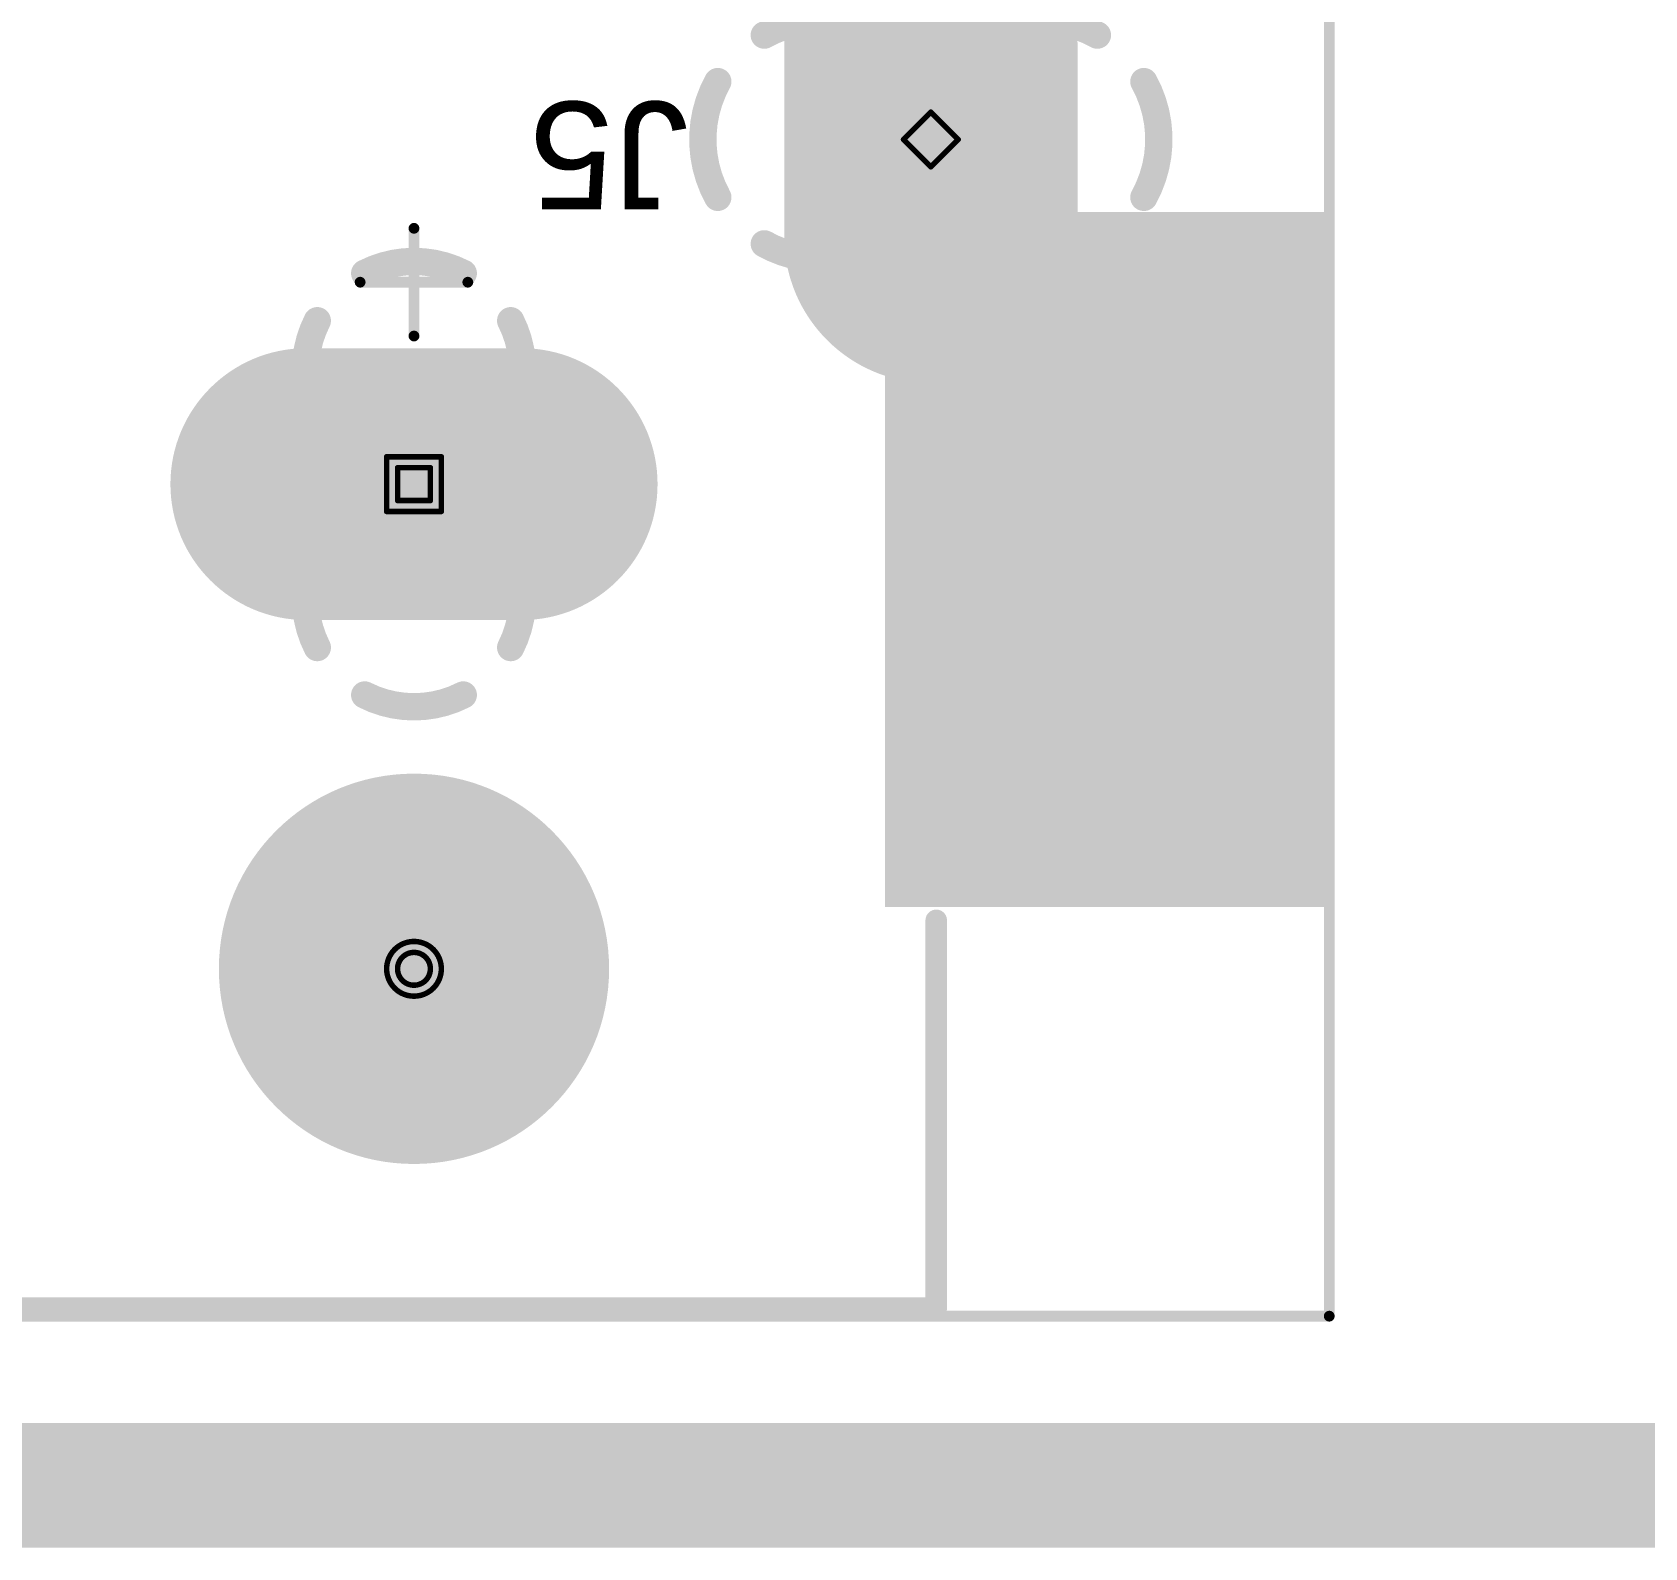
# Model space of a CAD drawing. Header units: inches. Extents: x -21 to 344, y -3 to 240.
# Drawn here: x 43.65 to 58.63, y -0.65 to 13.42 of the extents above; entities that cross this region are included whole.
import ezdxf

# ---------------------------------------------------------------- set-up
doc = ezdxf.new("R2010")
doc.units = ezdxf.units.IN
for name, color, linetype in [('Bottom Layer', 5, 'Continuous'), ('Drill Drawing', 1, 'Continuous'), ('Int1 -GND)', 76, 'Continuous'), ('Int2 -PWR)', 16, 'Continuous'), ('Keep-Out Layer', 6, 'Continuous'), ('Multi-Layer', 9, 'Continuous'), ('Pad Holes', 156, 'Continuous'), ('Route Tool Path', 56, 'Continuous'), ('Top Component Center', 76, 'Continuous'), ('Top Designator', 56, 'Continuous'), ('Top Layer', 1, 'Continuous'), ('Top Overlay', 2, 'Continuous'), ('Top Paste', 8, 'Continuous')]:
    doc.layers.add(name, color=color, linetype=linetype)
doc.styles.add('Arial', font='', dxfattribs={"height": 0.2})
doc.styles.get('Arial').set_extended_font_data('Arial')

# ---------------------------------------------------------------- blocks, each defined once
blk = doc.blocks.new('PJ_037AH_SMT_TR_66')
at = {"layer": 'Bottom Layer'}
h = blk.add_hatch(color=5, dxfattribs=at)
edge = h.paths.add_edge_path()
edge.add_arc((-1.87499752, -0.99999673), 1.00000054, 180, 360)
edge.add_line((-0.8749969799999999, -0.99999673), (-0.8749969799999999, 1.00000181))
edge.add_arc((-1.87499752, 1.00000181), 1.00000054, 0, 180)
edge.add_line((-2.87499806, 1.00000181), (-2.87499806, -0.9999967299999999))
h = blk.add_hatch(color=5, dxfattribs=at)
edge = h.paths.add_edge_path()
edge.add_arc((-6.374998679999999, 2.54e-06), 1.05000044, 0, 360)
h = blk.add_hatch(color=5, dxfattribs=at)
edge = h.paths.add_edge_path()
edge.add_arc((2.32500043, -4.79999802), 1.00000054, 270, 450)
edge.add_line((2.32500043, -3.79999748), (0.3250018900000002, -3.79999748))
edge.add_arc((0.32500189, -4.79999802), 1.00000054, 89.99999999999999, 270)
edge.add_line((0.3250018899999998, -5.79999856), (2.32500043, -5.79999856))
at = {"layer": 'Int1 -GND)'}
h = blk.add_hatch(color=7, dxfattribs=at)
edge = h.paths.add_edge_path()
edge.add_arc((-6.374998679999999, 2.54e-06), 1.81200044, 0, 360)
at = {"layer": 'Int2 -PWR)'}
h = blk.add_hatch(color=7, dxfattribs=at)
edge = h.paths.add_edge_path()
edge.add_arc((-1.87499752, -0.999998), 1.261999, 180, 360)
edge.add_line((-0.61299852, -0.9999980000000002), (-0.61299852, 1.000003079999999))
edge.add_arc((-1.87499752, 1.00000308), 1.261999, 1.008100539370797e-14, 180)
edge.add_line((-3.13699652, 1.00000308), (-3.13699652, -0.9999979999999999))
h = blk.add_hatch(color=7, dxfattribs=at)
edge = h.paths.add_edge_path()
edge.add_arc((-6.374998679999999, 2.54e-06), 1.81200044, 0, 360)
h = blk.add_hatch(color=7, dxfattribs=at)
edge = h.paths.add_edge_path()
edge.add_arc((2.2250019, -4.79999802), 1.3619988, 270, 450)
edge.add_line((2.2250019, -3.43799922), (0.4250004199999997, -3.43799922))
edge.add_arc((0.4250004199999999, -4.79999802), 1.3619988, 90, 270)
edge.add_line((0.4250004199999999, -6.16199682), (2.225001899999999, -6.16199682))
at = {"layer": 'Multi-Layer'}
h = blk.add_hatch(color=9, dxfattribs=at)
edge = h.paths.add_edge_path()
edge.add_arc((-1.87499752, -0.99999673), 1.00000054, 180, 360)
edge.add_line((-0.8749969799999999, -0.99999673), (-0.8749969799999999, 1.00000181))
edge.add_arc((-1.87499752, 1.00000181), 1.00000054, 0, 180)
edge.add_line((-2.87499806, 1.00000181), (-2.87499806, -0.9999967299999999))
h = blk.add_hatch(color=9, dxfattribs=at)
edge = h.paths.add_edge_path()
edge.add_arc((-6.374998679999999, 2.54e-06), 1.05000044, 0, 360)
h = blk.add_hatch(color=9, dxfattribs=at)
edge = h.paths.add_edge_path()
edge.add_arc((2.32500043, -4.79999802), 1.00000054, 270, 450)
edge.add_line((2.32500043, -3.79999748), (0.3250018900000002, -3.79999748))
edge.add_arc((0.32500189, -4.79999802), 1.00000054, 89.99999999999999, 270)
edge.add_line((0.3250018899999998, -5.79999856), (2.32500043, -5.79999856))
at = {"layer": 'Pad Holes'}
h = blk.add_hatch(color=7, dxfattribs=at)
edge = h.paths.add_edge_path()
edge.add_arc((-1.87499752, -0.999998), 0.499999, 180, 360)
edge.add_line((-1.37499852, -0.999998), (-1.37499852, 1.00000308))
edge.add_arc((-1.87499752, 1.00000308), 0.499999, 0, 180)
edge.add_line((-2.37499652, 1.00000308), (-2.37499652, -0.9999979999999997))
h = blk.add_hatch(color=7, dxfattribs=at)
edge = h.paths.add_edge_path()
edge.add_arc((-6.374998679999999, 2.54e-06), 1.05000044, 0, 360)
h = blk.add_hatch(color=7, dxfattribs=at)
edge = h.paths.add_edge_path()
edge.add_arc((2.2250019, -4.79999802), 0.5999987999999999, 270, 450)
edge.add_line((2.2250019, -4.19999922), (0.4250004199999999, -4.19999922))
edge.add_arc((0.4250004199999999, -4.79999802), 0.5999987999999999, 90, 270)
edge.add_line((0.4250004199999999, -5.399996819999999), (2.2250019, -5.399996819999999))
at = {"layer": 'Top Layer'}
h = blk.add_hatch(color=1, dxfattribs=at)
edge = h.paths.add_edge_path()
edge.add_arc((-1.87499752, -0.99999673), 1.00000054, 180, 360)
edge.add_line((-0.8749969799999999, -0.99999673), (-0.8749969799999999, 1.00000181))
edge.add_arc((-1.87499752, 1.00000181), 1.00000054, 0, 180)
edge.add_line((-2.87499806, 1.00000181), (-2.87499806, -0.9999967299999999))
h = blk.add_hatch(color=1, dxfattribs=at)
edge = h.paths.add_edge_path()
edge.add_arc((-6.374998679999999, 2.54e-06), 1.05000044, 0, 360)
h = blk.add_hatch(color=1, dxfattribs=at)
edge = h.paths.add_edge_path()
edge.add_arc((2.32500043, -4.79999802), 1.00000054, 270, 450)
edge.add_line((2.32500043, -3.79999748), (0.3250018900000002, -3.79999748))
edge.add_arc((0.32500189, -4.79999802), 1.00000054, 89.99999999999999, 270)
edge.add_line((0.3250018899999998, -5.79999856), (2.32500043, -5.79999856))
blk.add_hatch(color=1, dxfattribs=at).paths.add_polyline_path([(-5.674998809999999, -4.49999989), (0.52500149, -4.49999989), (0.52500149, -8.39999971), (-5.674998809999999, -8.39999971)])
at = {"layer": 'Top Paste'}
blk.add_hatch(color=8, dxfattribs=at).paths.add_polyline_path([(-5.80199881, -4.37299989), (0.65200149, -4.37299989), (0.65200149, -8.52699971), (-5.80199881, -8.52699971)])
at = {"layer": 'Int1 -GND)'}
for points in [[(-3.3921192, 0.89813638, 0.254, 0.254, -0.1183577996407681), (-2.93449756, 1.00800154, 0.254, 0.254, 0)], [(-0.81549748, 1.00800154, 0.254, 0.254, -0.1183577996407678), (-0.35787584, 0.89813638, 0.254, 0.254, 0)], [(-3.8326314, -0.4576191, 0.254, 0.254, -0.2400787590801158), (-3.8326314, 0.45762418, 0.254, 0.254, 0)], [(0.08263635999999999, 0.45762418, 0.254, 0.254, -0.240078759080116), (0.08263635999999999, -0.4576191, 0.254, 0.254, 0)], [(-2.93449756, -1.00799646, 0.254, 0.254, -0.1183577996407678), (-3.3921192, -0.8981313, 0.254, 0.254, 0)], [(-0.35787584, -0.8981313, 0.254, 0.254, -0.1183577996407678), (-0.81549748, -1.00799646, 0.254, 0.254, 0)], [(0.7878318, -2.8214193, 0.254, 0.254, -0.2586175843558903), (1.86217052, -2.8214193, 0.254, 0.254, 0)], [(0.21700236, -3.79049788, 0.254, 0.254, -0.127216068001047), (0.35592258, -3.25332852, 0.254, 0.254, 0)], [(2.29407974, -3.25332852, 0.254, 0.254, -0.127216068001047), (2.43299996, -3.79049788, 0.254, 0.254, 0)], [(0.35592258, -6.34666752, 0.254, 0.254, -0.127216068001047), (0.21700236, -5.80949816, 0.254, 0.254, 0)], [(2.43299996, -5.80949816, 0.254, 0.254, -0.1272160680010468), (2.29407974, -6.34666752, 0.254, 0.254, 0)], [(1.86217052, -6.778576739999999, 0.254, 0.254, -0.2586175843558906), (0.7878318, -6.778576739999999, 0.254, 0.254, 0)]]:
    blk.add_lwpolyline(points, format="xyseb", dxfattribs=at)
for points in [[(-0.81549748, 1.00800154, 0.254, 0.254, 0), (-2.93449756, 1.00800154, 0.254, 0.254, 0)], [(-2.99799756, 1.00800154, 0.127, 0.127, 1), (-2.87099756, 1.00800154, 0.127, 0.127, 1)], [(-0.8789974799999999, 1.00800154, 0.127, 0.127, 1), (-0.7519974799999999, 1.00800154, 0.127, 0.127, 1)], [(-3.4556192, 0.89813638, 0.127, 0.127, 1), (-3.3286192, 0.89813638, 0.127, 0.127, 1)], [(-0.4213758399999999, 0.89813638, 0.127, 0.127, 1), (-0.29437584, 0.89813638, 0.127, 0.127, 1)], [(-3.8961314, 0.45762418, 0.127, 0.127, 1), (-3.7691314, 0.45762418, 0.127, 0.127, 1)], [(0.01913636, 0.45762418, 0.127, 0.127, 1), (0.14613636, 0.45762418, 0.127, 0.127, 1)], [(-3.8961314, -0.4576191, 0.127, 0.127, 1), (-3.7691314, -0.4576191, 0.127, 0.127, 1)], [(0.01913636, -0.4576191, 0.127, 0.127, 1), (0.14613636, -0.4576191, 0.127, 0.127, 1)], [(-3.4556192, -0.8981313, 0.127, 0.127, 1), (-3.3286192, -0.8981313, 0.127, 0.127, 1)], [(-2.99799756, -1.00799646, 0.127, 0.127, 1), (-2.87099756, -1.00799646, 0.127, 0.127, 1)], [(-0.81549748, -1.00799646, 0.254, 0.254, 0), (-2.93449756, -1.00799646, 0.254, 0.254, 0)], [(-0.8789974799999999, -1.00799646, 0.127, 0.127, 1), (-0.7519974799999999, -1.00799646, 0.127, 0.127, 1)], [(-0.4213758399999999, -0.8981313, 0.127, 0.127, 1), (-0.29437584, -0.8981313, 0.127, 0.127, 1)], [(0.7243318, -2.8214193, 0.127, 0.127, 1), (0.8513317999999999, -2.8214193, 0.127, 0.127, 1)], [(1.79867052, -2.8214193, 0.127, 0.127, 1), (1.92567052, -2.8214193, 0.127, 0.127, 1)], [(0.29242258, -3.25332852, 0.127, 0.127, 1), (0.41942258, -3.25332852, 0.127, 0.127, 1)], [(2.23057974, -3.25332852, 0.127, 0.127, 1), (2.35757974, -3.25332852, 0.127, 0.127, 1)], [(0.15350236, -3.79049788, 0.127, 0.127, 1), (0.28050236, -3.79049788, 0.127, 0.127, 1)], [(0.21700236, -3.79049788, 0.254, 0.254, 0), (0.21700236, -5.80949816, 0.254, 0.254, 0)], [(2.43299996, -3.79049788, 0.254, 0.254, 0), (2.43299996, -5.80949816, 0.254, 0.254, 0)], [(2.36949996, -3.79049788, 0.127, 0.127, 1), (2.49649996, -3.79049788, 0.127, 0.127, 1)], [(0.15350236, -5.80949816, 0.127, 0.127, 1), (0.28050236, -5.80949816, 0.127, 0.127, 1)], [(2.36949996, -5.80949816, 0.127, 0.127, 1), (2.49649996, -5.80949816, 0.127, 0.127, 1)], [(0.29242258, -6.34666752, 0.127, 0.127, 1), (0.41942258, -6.34666752, 0.127, 0.127, 1)], [(2.23057974, -6.34666752, 0.127, 0.127, 1), (2.35757974, -6.34666752, 0.127, 0.127, 1)], [(0.7243318, -6.778576739999999, 0.127, 0.127, 1), (0.8513317999999999, -6.778576739999999, 0.127, 0.127, 1)], [(1.79867052, -6.778576739999999, 0.127, 0.127, 1), (1.92567052, -6.778576739999999, 0.127, 0.127, 1)]]:
    blk.add_lwpolyline(points, format="xyseb", close=True, dxfattribs=at)
at = {"layer": 'Top Component Center'}
for points in [[(-9.600001119999998, 8.60000058, 0.0999998, 0.0999998, 0), (-9.600001119999998, -8.500000779999999, 0.0999998, 0.0999998, 0)], [(0, 0.499999, 0.0999998, 0.0999998, 0), (0, -0.499999, 0.0999998, 0.0999998, 0)], [(-0.499999, 0, 0.0999998, 0.0999998, 0), (0.499999, 0, 0.0999998, 0.0999998, 0)], [(-9.600001119999998, -8.500000779999999, 0.0999998, 0.0999998, 0), (8.700000379999999, -8.500000779999999, 0.0999998, 0.0999998, 0)]]:
    blk.add_lwpolyline(points, format="xyseb", dxfattribs=at)
for points in [[(-0.02499868, 0.499999, 0.0499999, 0.0499999, 1), (0.02499868, 0.499999, 0.0499999, 0.0499999, 1)], [(-0.5249976799999999, 0, 0.0499999, 0.0499999, 1), (-0.47500032, 0, 0.0499999, 0.0499999, 1)], [(0.47500032, 0, 0.0499999, 0.0499999, 1), (0.5249976799999999, 0, 0.0499999, 0.0499999, 1)], [(-0.02499868, -0.499999, 0.0499999, 0.0499999, 1), (0.02499868, -0.499999, 0.0499999, 0.0499999, 1)], [(-9.6249998, -8.500000779999999, 0.0499999, 0.0499999, 1), (-9.575002439999999, -8.500000779999999, 0.0499999, 0.0499999, 1)], [(-9.6249998, -8.500000779999999, 0.0499999, 0.0499999, 1), (-9.575002439999999, -8.500000779999999, 0.0499999, 0.0499999, 1)]]:
    blk.add_lwpolyline(points, format="xyseb", close=True, dxfattribs=at)
at = {"layer": 'Top Designator'}
for points in [[(-9.600001119999998, 8.60000058, 0.0999998, 0.0999998, 0), (-9.600001119999998, -8.500000779999999, 0.0999998, 0.0999998, 0)], [(-9.600001119999998, -8.500000779999999, 0.0999998, 0.0999998, 0), (8.700000379999999, -8.500000779999999, 0.0999998, 0.0999998, 0)]]:
    blk.add_lwpolyline(points, format="xyseb", dxfattribs=at)
blk.add_lwpolyline([(-9.6249998, -8.500000779999999, 0.0499999, 0.0499999, 1), (-9.575002439999999, -8.500000779999999, 0.0499999, 0.0499999, 1)], format="xyseb", close=True, dxfattribs=at)
blk.add_lwpolyline([(-9.6249998, -8.500000779999999, 0.0499999, 0.0499999, 1), (-9.575002439999999, -8.500000779999999, 0.0499999, 0.0499999, 1)], format="xyseb", close=True, dxfattribs=at)
at = {"layer": 'Top Overlay'}
for points in [[(-9.524999999999999, 4.75000066, 0.1999996, 0.1999996, 0), (-9.524999999999999, -4.84999792, 0.1999996, 0.1999996, 0)], [(-9.524999999999999, -4.84999792, 0.1999996, 0.1999996, 0), (-5.92499958, -4.84999792, 0.1999996, 0.1999996, 0)]]:
    blk.add_lwpolyline(points, format="xyseb", dxfattribs=at)
for points in [[(-9.5749999, -4.84999792, 0.0999998, 0.0999998, 1), (-9.475000099999999, -4.84999792, 0.0999998, 0.0999998, 1)], [(-9.5749999, -4.84999792, 0.0999998, 0.0999998, 1), (-9.475000099999999, -4.84999792, 0.0999998, 0.0999998, 1)], [(-5.97499948, -4.84999792, 0.0999998, 0.0999998, 1), (-5.87499968, -4.84999792, 0.0999998, 0.0999998, 1)]]:
    blk.add_lwpolyline(points, format="xyseb", close=True, dxfattribs=at)
at = {"layer": 'Top Designator', "style": 'Arial'}
blk.add_text('J5', height=1.00000054, rotation=90, dxfattribs=at).set_placement((1.67501824, -2.54998728))

msp = doc.modelspace()

# ---------------------------------------------------------------- linework, layer by layer
at = {"layer": 'Drill Drawing'}
for points in [[(51.7459976, 12.42500182, 0.0508, 0.0508, 0), (51.9999976, 12.67900182, 0.0508, 0.0508, 0)], [(51.9999976, 12.67900182, 0.0508, 0.0508, 0), (52.25399759999999, 12.42500182, 0.0508, 0.0508, 0)], [(51.7459976, 12.42500182, 0.0508, 0.0508, 0), (51.9999976, 12.17100182, 0.0508, 0.0508, 0)], [(51.9999976, 12.17100182, 0.0508, 0.0508, 0), (52.25399759999999, 12.42500182, 0.0508, 0.0508, 0)], [(46.94599703999999, 9.47900314, 0.0508, 0.0508, 0), (47.45399704, 9.47900314, 0.0508, 0.0508, 0)], [(46.94599703999999, 8.971003139999999, 0.0508, 0.0508, 0), (46.94599703999999, 9.47900314, 0.0508, 0.0508, 0)], [(47.45399704, 8.971003139999999, 0.0508, 0.0508, 0), (47.45399704, 9.47900314, 0.0508, 0.0508, 0)], [(47.04759704, 9.377403139999998, 0.0508, 0.0508, 0), (47.35239704, 9.377403139999998, 0.0508, 0.0508, 0)], [(47.04759704, 9.072603139999998, 0.0508, 0.0508, 0), (47.04759704, 9.377403139999998, 0.0508, 0.0508, 0)], [(47.35239704, 9.072603139999998, 0.0508, 0.0508, 0), (47.35239704, 9.377403139999998, 0.0508, 0.0508, 0)], [(46.94599703999999, 8.971003139999999, 0.0508, 0.0508, 0), (47.45399704, 8.971003139999999, 0.0508, 0.0508, 0)], [(47.04759704, 9.072603139999998, 0.0508, 0.0508, 0), (47.35239704, 9.072603139999998, 0.0508, 0.0508, 0)]]:
    msp.add_lwpolyline(points, format="xyseb", dxfattribs=at)
for points in [[(51.9872976, 12.67900182, 0.0254, 0.0254, 1), (52.01269759999999, 12.67900182, 0.0254, 0.0254, 1)], [(51.9872976, 12.67900182, 0.0254, 0.0254, 1), (52.01269759999999, 12.67900182, 0.0254, 0.0254, 1)], [(51.7332976, 12.42500182, 0.0254, 0.0254, 1), (51.7586976, 12.42500182, 0.0254, 0.0254, 1)], [(51.7332976, 12.42500182, 0.0254, 0.0254, 1), (51.7586976, 12.42500182, 0.0254, 0.0254, 1)], [(52.2412976, 12.42500182, 0.0254, 0.0254, 1), (52.2666976, 12.42500182, 0.0254, 0.0254, 1)], [(52.2412976, 12.42500182, 0.0254, 0.0254, 1), (52.2666976, 12.42500182, 0.0254, 0.0254, 1)], [(51.9872976, 12.17100182, 0.0254, 0.0254, 1), (52.01269759999999, 12.17100182, 0.0254, 0.0254, 1)], [(51.9872976, 12.17100182, 0.0254, 0.0254, 1), (52.01269759999999, 12.17100182, 0.0254, 0.0254, 1)], [(46.93329704, 9.47900314, 0.0254, 0.0254, 1), (46.95869704, 9.47900314, 0.0254, 0.0254, 1)], [(46.93329704, 9.47900314, 0.0254, 0.0254, 1), (46.95869704, 9.47900314, 0.0254, 0.0254, 1)], [(47.44129704, 9.47900314, 0.0254, 0.0254, 1), (47.46669704, 9.47900314, 0.0254, 0.0254, 1)], [(47.44129704, 9.47900314, 0.0254, 0.0254, 1), (47.46669704, 9.47900314, 0.0254, 0.0254, 1)], [(47.03489704, 9.377403139999998, 0.0254, 0.0254, 1), (47.06029703999999, 9.377403139999998, 0.0254, 0.0254, 1)], [(47.03489704, 9.377403139999998, 0.0254, 0.0254, 1), (47.06029703999999, 9.377403139999998, 0.0254, 0.0254, 1)], [(47.33969704, 9.377403139999998, 0.0254, 0.0254, 1), (47.36509703999999, 9.377403139999998, 0.0254, 0.0254, 1)], [(47.33969704, 9.377403139999998, 0.0254, 0.0254, 1), (47.36509703999999, 9.377403139999998, 0.0254, 0.0254, 1)], [(46.93329704, 8.971003139999999, 0.0254, 0.0254, 1), (46.95869704, 8.971003139999999, 0.0254, 0.0254, 1)], [(46.93329704, 8.971003139999999, 0.0254, 0.0254, 1), (46.95869704, 8.971003139999999, 0.0254, 0.0254, 1)], [(47.03489704, 9.072603139999998, 0.0254, 0.0254, 1), (47.06029703999999, 9.072603139999998, 0.0254, 0.0254, 1)], [(47.03489704, 9.072603139999998, 0.0254, 0.0254, 1), (47.06029703999999, 9.072603139999998, 0.0254, 0.0254, 1)], [(47.33969704, 9.072603139999998, 0.0254, 0.0254, 1), (47.36509703999999, 9.072603139999998, 0.0254, 0.0254, 1)], [(47.33969704, 9.072603139999998, 0.0254, 0.0254, 1), (47.36509703999999, 9.072603139999998, 0.0254, 0.0254, 1)], [(47.44129704, 8.971003139999999, 0.0254, 0.0254, 1), (47.46669704, 8.971003139999999, 0.0254, 0.0254, 1)], [(47.44129704, 8.971003139999999, 0.0254, 0.0254, 1), (47.46669704, 8.971003139999999, 0.0254, 0.0254, 1)], [(47.45399704, 4.725001979999999, 0.0508, 0.0508, 1), (46.94599703999999, 4.725001979999999, 0.0508, 0.0508, 1)], [(47.35239704, 4.725001979999999, 0.0508, 0.0508, 1), (47.04759704, 4.725001979999999, 0.0508, 0.0508, 1)], [(46.93329704, 4.725001979999999, 0.0254, 0.0254, 1), (46.95869704, 4.725001979999999, 0.0254, 0.0254, 1)], [(47.03489704, 4.725001979999999, 0.0254, 0.0254, 1), (47.06029703999999, 4.725001979999999, 0.0254, 0.0254, 1)], [(47.33969704, 4.725001979999999, 0.0254, 0.0254, 1), (47.36509703999999, 4.725001979999999, 0.0254, 0.0254, 1)], [(47.44129704, 4.725001979999999, 0.0254, 0.0254, 1), (47.46669704, 4.725001979999999, 0.0254, 0.0254, 1)]]:
    msp.add_lwpolyline(points, format="xyseb", close=True, dxfattribs=at)
at = {"layer": 'Int1 -GND)'}
msp.add_lwpolyline([(0, 0, 1.016, 1.016, 0), (101.0000012, 0, 1.016, 1.016, 0)], format="xyseb", dxfattribs=at)
at = {"layer": 'Int2 -PWR)'}
msp.add_lwpolyline([(0, 0, 1.016, 1.016, 0), (101.0000012, 0, 1.016, 1.016, 0)], format="xyseb", dxfattribs=at)
at = {"layer": 'Keep-Out Layer'}
msp.add_lwpolyline([(0, 0, 0.254, 0.254, 0), (101.0000012, 0, 0.254, 0.254, 0)], format="xyseb", dxfattribs=at)
at = {"layer": 'Route Tool Path'}
msp.add_lwpolyline([(-0.2999994, -0.3999992, 0.499999, 0.499999, 0), (101.80000214, -0.3999992, 0.499999, 0.499999, 0)], format="xyseb", dxfattribs=at)

# ---------------------------------------------------------------- block references
at = {"rotation": 90}
msp.add_blockref('PJ_037AH_SMT_TR_66', (47.19999958, 11.10000066), dxfattribs=at)

doc.saveas('drawing.dxf')
